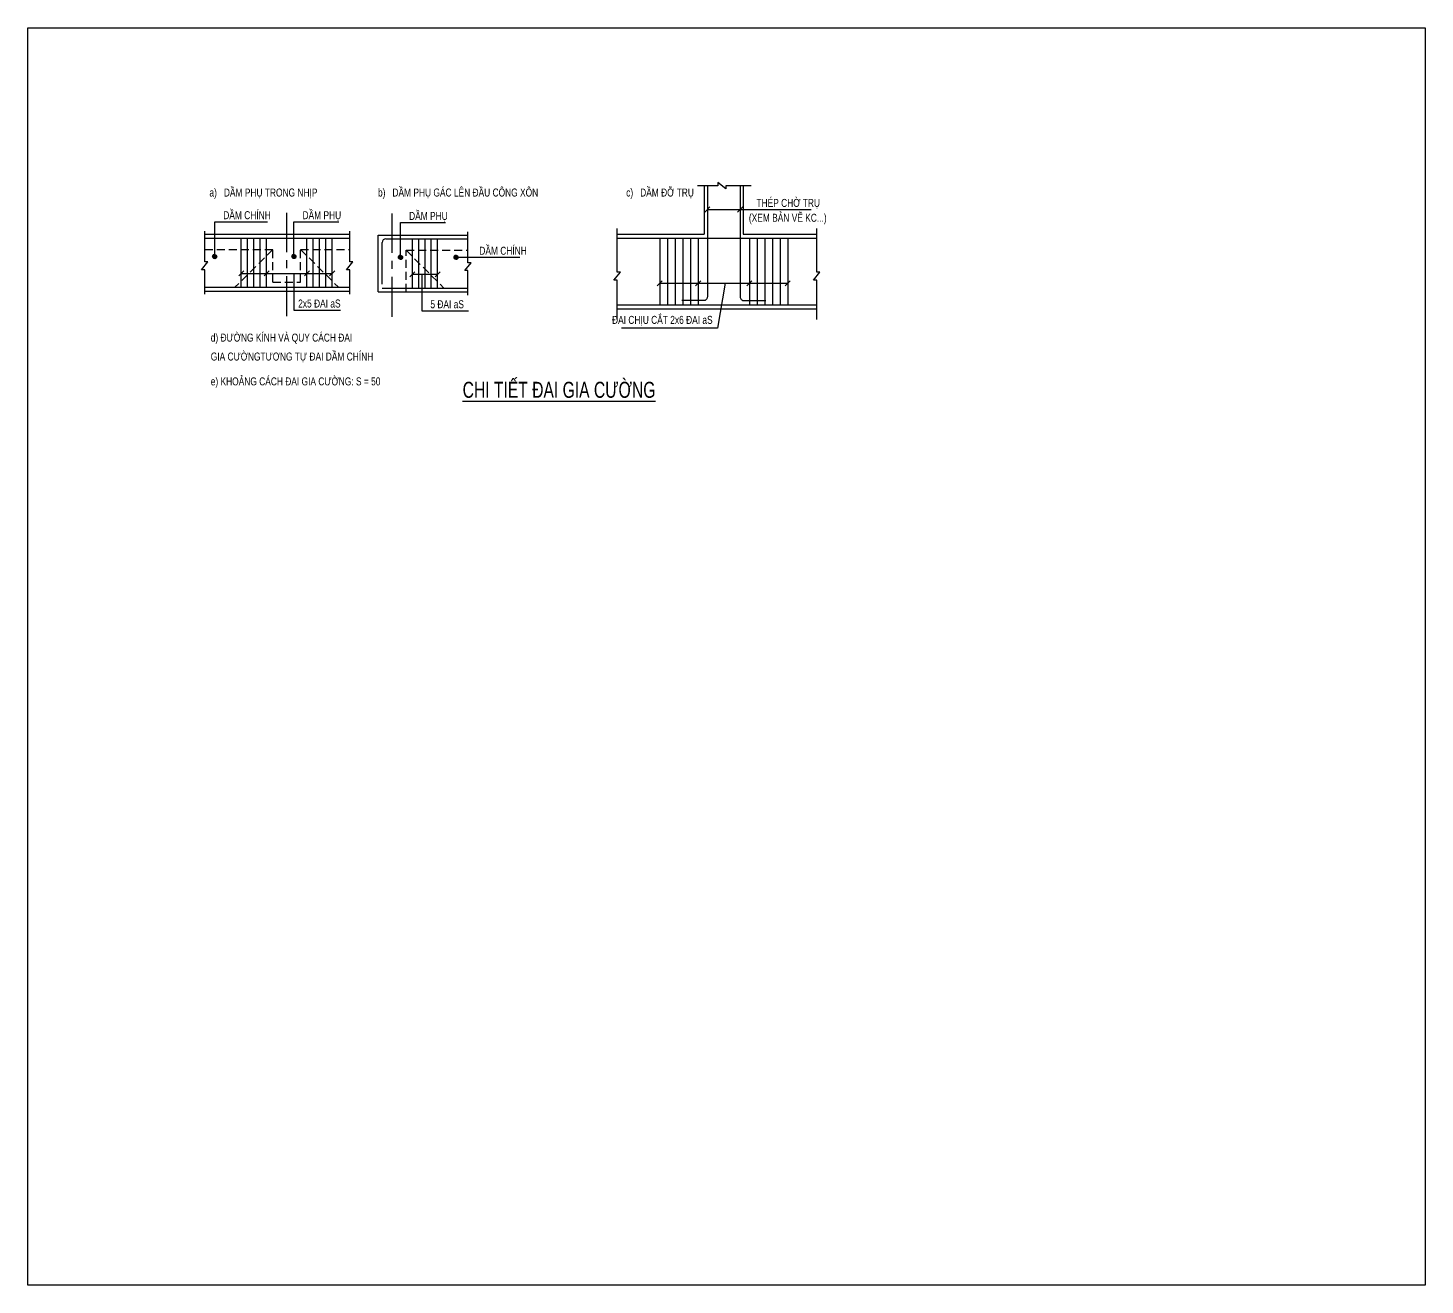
# Model space of a CAD drawing. Header units: millimetres. Extents: x -25284 to 100333, y 0 to 76881.
# Drawn here: x 78504 to 100333, y 45371 to 65014 of the extents above; entities that cross this region are included whole.
import ezdxf
from ezdxf.enums import TextEntityAlignment as Align

# ---------------------------------------------------------------- set-up
doc = ezdxf.new("R2010")
doc.units = ezdxf.units.MM
doc.header["$LTSCALE"] = 500
doc.header["$MEASUREMENT"] = 0
doc.linetypes.add('CENTER', pattern=[2, 1.25, -0.25, 0.25, -0.25])
doc.linetypes.add('HIDDEN', pattern=[0.375, 0.25, -0.125])
for name, color, linetype in [('AXIS', 5, 'CENTER'), ('BORDER', 3, 'Continuous'), ('CHI', 1, 'Continuous'), ('KCS_BORDER', 3, 'Continuous'), ('KCS_CHI', 1, 'Continuous'), ('KCS_HATCH', 201, 'Continuous'), ('KCS_HIDDEN', 8, 'HIDDEN'), ('KCS_STEEL', 4, 'Continuous'), ('KCS_TEXT', 2, 'Continuous'), ('KCS_TEXT_TCK', 3, 'Continuous'), ('STEEL', 4, 'Continuous')]:
    doc.layers.add(name, color=color, linetype=linetype)
doc.styles.add('KCS_SMTEXT', font='arial.ttf', dxfattribs={"width": 0.7})

msp = doc.modelspace()

# ---------------------------------------------------------------- hatches: boundary and pattern name
at = {"layer": 'KCS_HATCH'}
h = msp.add_hatch(dxfattribs=at)
h.set_pattern_fill('ANSI31', color=256, scale=1.971432, style=0)
h.set_pattern_definition([(45, (20511.69748, 66819.31546), (-0.1742515808, 0.1742515808), [])])
h.paths.add_polyline_path([(81452.8, 61442.5, 1), (81389.8, 61442.5, 1)])
h = msp.add_hatch(dxfattribs=at)
h.set_pattern_fill('ANSI31', color=256, scale=1.971432, style=0)
h.set_pattern_definition([(45, (21749.81638, 66819.31546), (-0.1742515808, 0.1742515808), [])])
h.paths.add_polyline_path([(82691, 61442.5, 1), (82627.9, 61442.5, 1)])
h = msp.add_hatch(dxfattribs=at)
h.set_pattern_fill('ANSI31', color=256, scale=1.971432, style=0)
h.set_pattern_definition([(45, (23415.43107, 66807.6551), (-0.1742515808, 0.1742515808), [])])
h.paths.add_polyline_path([(84356.6, 61430.9, 1), (84293.5, 61430.9, 1)])
h = msp.add_hatch(dxfattribs=at)
h.set_pattern_fill('ANSI31', color=256, scale=1.971432, style=0)
h.set_pattern_definition([(45, (24283.02823, 66807.6551), (-0.1742515808, 0.1742515808), [])])
h.paths.add_polyline_path([(85224.2, 61430.9, 1), (85161.1, 61430.9, 1)])

# ---------------------------------------------------------------- linework, layer by layer
at = {"layer": 'AXIS'}
for p, q in [((82547.1, 60510.4), (82547.1, 62126.5)), ((84195.2, 60498.8), (84195.2, 62114.8))]:
    msp.add_line(p, q, dxfattribs=at)
at = {"layer": 'BORDER'}
for p, q in [((81265.7, 61789.3), (83532.8, 61789.3)), ((83978.4, 61777.6), (85378.1, 61777.6)), ((83978.4, 60890.5), (83978.4, 61777.6)), ((81265.7, 60902.1), (83532.8, 60902.1)), ((83978.4, 60890.5), (85378.1, 60890.5))]:
    msp.add_line(p, q, dxfattribs=at)
at = {"layer": 'BORDER', "linetype": 'HIDDEN'}
for p, q in [((81265.7, 61552.7), (82330.3, 61552.7)), ((82330.3, 61040.1), (82330.3, 61552.7)), ((82764, 61552.7), (83532.8, 61552.7)), ((82764, 61040.1), (82764, 61552.7)), ((84412.1, 61541.1), (85378.1, 61541.1)), ((84412.1, 60890.5), (84412.1, 61541.1)), ((82330.3, 61040.1), (82764, 61040.1))]:
    msp.add_line(p, q, dxfattribs=at)
at = {"layer": 'BORDER', "color": 1}
for points in [[(81265.7, 60852.9), (81265.7, 61234.8), (81216.4, 61234.8), (81315, 61358), (81265.7, 61358), (81265.7, 61838.6)], [(83532.8, 60852.9), (83532.8, 61234.8), (83483.5, 61234.8), (83582.1, 61358), (83532.8, 61358), (83532.8, 61838.6)], [(85378.1, 60841.2), (85378.1, 61223.2), (85328.8, 61223.2), (85427.4, 61346.4), (85378.1, 61346.4), (85378.1, 61826.9)]]:
    msp.add_lwpolyline(points, dxfattribs=at)
at = {"layer": 'CHI'}
for p, q in [((81421.3, 61986.4), (82248.5, 61986.4)), ((81421.3, 61442.5), (81421.3, 61986.4)), ((82659.4, 61986.4), (83362.3, 61986.4)), ((82659.4, 61442.5), (82659.4, 61986.4)), ((84325, 61974.8), (85027.9, 61974.8)), ((84325, 61430.9), (84325, 61974.8)), ((85192.6, 61430.9), (86187.3, 61430.9)), ((81837.4, 61178.1), (83256.8, 61178.1)), ((82659.4, 61178.1), (82659.4, 60606.4)), ((84510.6, 61166.5), (84904.9, 61166.5)), ((84655.7, 61166.5), (84655.7, 60594.8)), ((82659.4, 60606.4), (83388.8, 60606.4)), ((84655.7, 60594.8), (85385.2, 60594.8))]:
    msp.add_line(p, q, dxfattribs=at)
at = {"layer": 'CHI', "color": 3}
for p, q in [((81798, 61138.7), (81876.8, 61217.6)), ((82192.3, 61138.7), (82271.1, 61217.6)), ((82823.1, 61138.7), (82902, 61217.6)), ((83217.4, 61138.7), (83296.3, 61217.6)), ((84471.2, 61127.1), (84550.1, 61205.9)), ((84865.5, 61127.1), (84944.4, 61205.9))]:
    msp.add_line(p, q, dxfattribs=at)
at = {"layer": 'CHI'}
for centre in [(81421.3, 61442.5), (82659.4, 61442.5), (84325, 61430.9), (85192.6, 61430.9)]:
    msp.add_circle(centre, 31.5, dxfattribs=at)
at = {"layer": 'KCS_BORDER'}
for p, q in [((87710.7, 61789.3), (89070.1, 61789.3)), ((89681.5, 61789.3), (90827.7, 61789.3)), ((87710.7, 60625.2), (90827.7, 60625.2)), ((89075.8, 60625.2), (89675.8, 60625.2))]:
    msp.add_line(p, q, dxfattribs=at)
at = {"layer": 'KCS_BORDER', "color": 1}
for points in [[(89805.9, 62549.4), (89408.7, 62549.4), (89408.7, 62499.4), (89283.7, 62599.4), (89283.7, 62549.4), (88962.9, 62549.4)], [(87710.7, 60459.6), (87710.7, 61074.2), (87660.7, 61074.2), (87760.7, 61199.2), (87710.7, 61199.2), (87710.7, 61879)], [(90827.7, 60459.6), (90827.7, 61074.2), (90777.7, 61074.2), (90877.7, 61199.2), (90827.7, 61199.2), (90827.7, 61879)]]:
    msp.add_lwpolyline(points, dxfattribs=at)
at = {"layer": 'KCS_BORDER'}
for points in [[(89070.1, 62549.4), (89070.1, 61789.3)], [(89681.5, 62549.4), (89681.5, 61789.3)]]:
    msp.add_lwpolyline(points, dxfattribs=at)
at = {"layer": 'KCS_CHI', "color": 3}
for p, q in [((89080.1, 62137.8), (89160.1, 62217.8)), ((89591.5, 62137.8), (89671.5, 62217.8)), ((88335.8, 60985.2), (88415.8, 61065.2)), ((88935.8, 60985.2), (89015.8, 61065.2)), ((89735.8, 60985.2), (89815.8, 61065.2)), ((90335.8, 60985.2), (90415.8, 61065.2))]:
    msp.add_line(p, q, dxfattribs=at)
at = {"layer": 'KCS_CHI'}
for p, q in [((89120.1, 62177.8), (90739, 62177.8)), ((88375.8, 61025.2), (90375.8, 61025.2))]:
    msp.add_line(p, q, dxfattribs=at)
msp.add_lwpolyline([(89395.8, 61025.2), (89275.8, 60325.2), (87775.8, 60325.2)], dxfattribs=at)
at = {"layer": 'KCS_HATCH'}
msp.add_lwpolyline([(78503.7, 65014.3), (100333.3, 65014.3), (100333.3, 45370.8), (78503.7, 45370.8)], close=True, dxfattribs=at)
at = {"layer": 'KCS_HIDDEN'}
for p, q in [((82330.3, 61552.7), (81738.8, 60961.3)), ((82764, 61552.7), (83355.4, 60961.3)), ((84412.1, 61541.1), (85003.5, 60949.6))]:
    msp.add_line(p, q, dxfattribs=at)
at = {"layer": 'KCS_STEEL'}
for p, q in [((87710.7, 61729.3), (90827.7, 61729.3)), ((88375.8, 61729.3), (88375.8, 60685.2)), ((88475.8, 61729.3), (90827.7, 61729.3)), ((88495.8, 61729.3), (88495.8, 60685.2)), ((88615.8, 61729.3), (88615.8, 60685.2)), ((88735.8, 61729.3), (88735.8, 60685.2)), ((88855.8, 61729.3), (88855.8, 60685.2)), ((88975.8, 61729.3), (88975.8, 60685.2)), ((89775.8, 61729.3), (89775.8, 60685.2)), ((89895.8, 61729.3), (89895.8, 60685.2)), ((90015.8, 61729.3), (90015.8, 60685.2)), ((90135.8, 61729.3), (90135.8, 60685.2)), ((90255.8, 61729.3), (90255.8, 60685.2)), ((90375.8, 61729.3), (90375.8, 60685.2)), ((87710.7, 60685.2), (90827.7, 60685.2))]:
    msp.add_line(p, q, dxfattribs=at)
for points in [[(89120.1, 62549.4), (89120.1, 60813.2, -0.4142136), (89060.1, 60753.2), (88720.1, 60753.2)], [(89631.5, 62549.4), (89631.5, 60813.2, 0.4142136), (89691.5, 60753.2), (90031.5, 60753.2)]]:
    msp.add_lwpolyline(points, format="xyb", dxfattribs=at)
at = {"layer": 'STEEL'}
for p, q in [((81265.7, 61730.1), (83532.8, 61730.1)), ((81837.4, 60961.3), (81837.4, 61730.1)), ((81936, 60961.3), (81936, 61730.1)), ((82034.5, 60961.3), (82034.5, 61730.1)), ((82133.1, 60961.3), (82133.1, 61730.1)), ((82231.7, 60961.3), (82231.7, 61730.1)), ((82862.5, 60961.3), (82862.5, 61730.1)), ((82961.1, 60961.3), (82961.1, 61730.1)), ((83059.7, 60961.3), (83059.7, 61730.1)), ((83158.3, 60961.3), (83158.3, 61730.1)), ((83256.8, 60961.3), (83256.8, 61730.1)), ((84037.5, 61008.8), (84037.5, 61659.3)), ((84096.6, 61718.5), (85378.1, 61718.5)), ((84510.6, 60949.6), (84510.6, 61718.5)), ((84609.2, 60949.6), (84609.2, 61718.5)), ((84707.8, 60949.6), (84707.8, 61718.5)), ((84806.4, 60949.6), (84806.4, 61718.5)), ((84904.9, 60949.6), (84904.9, 61718.5)), ((81265.7, 60961.3), (83532.8, 60961.3)), ((84037.5, 60949.6), (85378.1, 60949.6))]:
    msp.add_line(p, q, dxfattribs=at)
msp.add_arc((84096.6, 61659.3), 59.1, 90, 180, dxfattribs=at)

# ---------------------------------------------------------------- texts
at = {"layer": 'KCS_TEXT', "style": 'KCS_SMTEXT', "width": 0.75}
for s, p in [('a)   DẦM PHỤ TRONG NHỊP  ', (81339.4, 62380)), ('b)   DẦM PHỤ GÁC LÊN ĐẦU CÔNG XÔN', (83973.2, 62380)), ('c)   DẦM ĐỠ TRỤ ', (87851.2, 62380)), ('THÉP CHỜ TRỤ', (89886.5, 62217.8)), ('  DẦM CHÍNH', (81482.8, 62025.9)), ('  DẦM PHỤ', (82720.9, 62025.9)), ('  DẦM PHỤ', (84386.5, 62014.2)), ('(XEM BẢN VẼ KC...)', (89768.2, 61985.6)), ('  DẦM CHÍNH', (85483.8, 61470.3)), ('ĐAI CHỊU CẮT 2x6 ĐAI aS', (87630.2, 60390.1)), ('d) ĐƯỜNG KÍNH VÀ QUY CÁCH ĐAI ', (81360.3, 60112.9)), ('GIA CƯỜNGTƯƠNG TỰ ĐAI DẦM CHÍNH', (81360.3, 59817.2)), ('e) KHOẢNG CÁCH ĐAI GIA CƯỜNG: S = 50', (81360.3, 59428.8))]:
    msp.add_text(s, height=125, dxfattribs=at).set_placement(p)
for s, p in [('2x5 ĐAI aS', (83057.5, 60645.9)), ('5 ĐAI aS', (85053.8, 60634.2))]:
    msp.add_text(s, height=125, dxfattribs=at).set_placement(p, align=Align.CENTER)
at = {"layer": 'KCS_TEXT_TCK', "color": 4, "style": 'KCS_SMTEXT', "width": 0.7}
msp.add_text('%%UCHI TIẾT ĐAI GIA CƯỜNG', height=250, dxfattribs=at).set_placement((85295.8, 59234.9))

doc.saveas('drawing.dxf')
